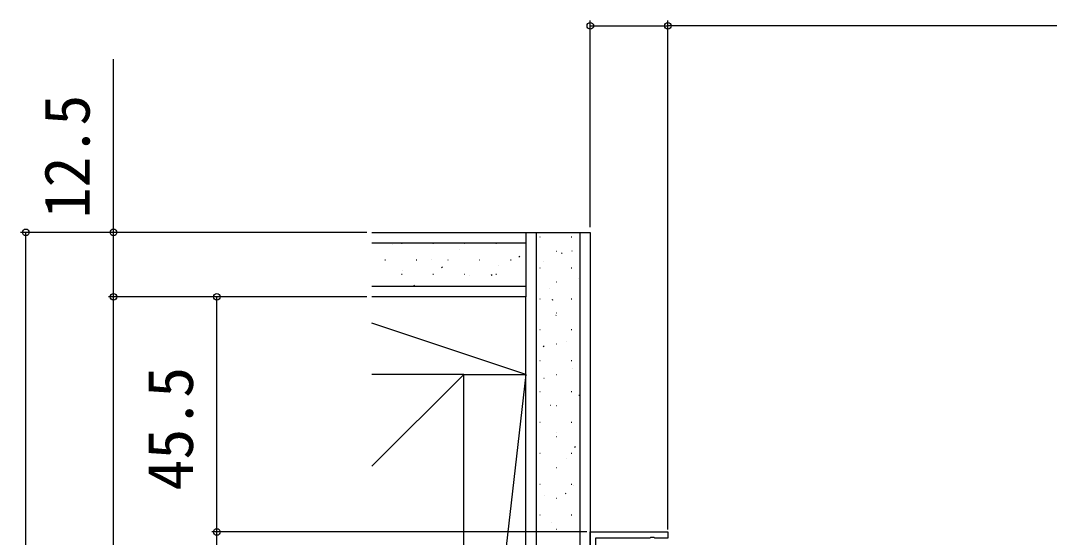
# Model space of a CAD drawing. Units: millimetres, scale not verified. Extents: x -525 to 525, y -783 to 779.
# Drawn here: x -187.7 to 11.4, y -274.1 to -174.1 of the extents above; entities that cross this region are included whole.
import ezdxf
from ezdxf.enums import TextEntityAlignment as Align

# ---------------------------------------------------------------- set-up
doc = ezdxf.new("R2010")
doc.units = ezdxf.units.MM
doc.header["$LTSCALE"] = 4
for name, color, linetype in [('0-2_YKK_11', 7, 'Continuous'), ('0-6_YKK_D', 6, 'Continuous'), ('0-8_YSS_K', 3, 'Continuous'), ('0-9_YSS_KE', 3, 'Continuous')]:
    doc.layers.add(name, color=color, linetype=linetype)
doc.styles.add('ＭＳ ゴシック', font='')
doc.styles.get('ＭＳ ゴシック').set_extended_font_data('MS Gothic')

msp = doc.modelspace()

# ---------------------------------------------------------------- linework, layer by layer
at = {"layer": '0-2_YKK_11'}
for points in [[(-77.399, -273.092), (-62.399, -273.092), (-62.399, -274.292), (-64.941, -274.292), (-65.124, -274.172), (-65.674, -274.172), (-65.858, -274.292), (-76.399, -274.292), (-76.399, -278.292), (-75.099, -278.292), (-75.099, -279.092), (-76.199, -279.092), (-76.199, -280.692), (-70.999, -280.692), (-70.999, -279.092), (-72.099, -279.092), (-72.099, -278.292), (-70.899, -278.292)], [(-69.899, -279.292), (-69.899, -281.792), (-77.399, -281.792), (-77.399, -273.092)]]:
    msp.add_lwpolyline(points, dxfattribs=at)
at = {"layer": '0-6_YKK_D'}
for p, q in [((-77.399, -214.092), (-77.399, -174.092)), ((-77.399, -175.092), (-62.399, -175.092)), ((-62.399, -272.592), (-62.399, -174.092)), ((-62.399, -272.592), (-62.399, -174.092)), ((331.601, -175.092), (-62.399, -175.092)), ((-120.66, -215.092), (-187.66, -215.092)), ((-186.66, -465.092), (-186.66, -215.092)), ((-120.66, -215.092), (-170.66, -215.092)), ((-120.66, -227.592), (-170.66, -227.592)), ((-120.66, -227.592), (-170.66, -227.592)), ((-169.66, -452.592), (-169.66, -227.592)), ((-149.66, -227.592), (-150.66, -227.592)), ((-149.66, -273.092), (-149.66, -227.592)), ((-78.099, -273.092), (-150.66, -273.092)), ((-149.66, -273.092), (-150.66, -273.092)), ((-149.66, -436.092), (-149.66, -273.092))]:
    msp.add_line(p, q, dxfattribs=at)
msp.add_lwpolyline([(-169.66, -227.592), (-169.66, -215.092), (-169.66, -181.542)], dxfattribs=at)
for centre in [(-77.399, -175.092), (-62.399, -175.092), (-62.399, -175.092), (-186.66, -215.092), (-169.66, -215.092), (-169.66, -227.592), (-169.66, -227.592), (-149.66, -227.592), (-149.66, -273.092), (-149.66, -273.092)]:
    msp.add_circle(centre, 0.637, dxfattribs=at)
at = {"layer": '0-8_YSS_K'}
for p, q in [((-119.66, -215.092), (-77.399, -215.092)), ((-89.899, -215.092), (-89.899, -227.592)), ((-87.899, -215.092), (-87.899, -465.092)), ((-87.182, -215.97), (-87.082, -215.97)), ((-81.102, -215.97), (-81.002, -215.97)), ((-79.399, -215.092), (-79.399, -465.092)), ((-77.399, -215.092), (-77.399, -465.092)), ((-119.66, -217.092), (-89.881, -217.092)), ((-115.688, -217.422), (-115.669, -217.415)), ((-113.928, -217.181), (-113.828, -217.181)), ((-107.848, -217.181), (-107.748, -217.181)), ((-102.67, -218.494), (-102.651, -218.487)), ((-101.768, -217.181), (-101.668, -217.181)), ((-95.688, -217.181), (-95.588, -217.181)), ((-83.952, -218.72), (-83.852, -218.72)), ((-80.952, -218.697), (-80.933, -218.69)), ((-117.158, -220.411), (-117.058, -220.411)), ((-111.078, -220.411), (-110.978, -220.411)), ((-108.156, -220.437), (-108.137, -220.43)), ((-104.998, -220.411), (-104.898, -220.411)), ((-98.918, -220.411), (-98.818, -220.411)), ((-92.838, -220.411), (-92.738, -220.411)), ((-91.209, -219.808), (-91.043, -219.697)), ((-86.533, -220.673), (-86.514, -220.666)), ((-82.993, -219.162), (-82.826, -219.051)), ((-113.736, -222.413), (-113.717, -222.406)), ((-106.193, -221.89), (-106.027, -221.779)), ((-95.137, -221.509), (-95.118, -221.502)), ((-87.182, -221.95), (-87.082, -221.95)), ((-81.102, -221.95), (-81.002, -221.95)), ((-113.928, -223.161), (-113.828, -223.161)), ((-107.848, -223.161), (-107.748, -223.161)), ((-101.768, -223.161), (-101.668, -223.161)), ((-100.718, -223.485), (-100.699, -223.478)), ((-96.588, -223.368), (-96.421, -223.257)), ((-95.688, -223.161), (-95.588, -223.161)), ((-83.952, -224.7), (-83.852, -224.7)), ((-79.754, -223.955), (-79.736, -223.948)), ((-89.881, -225.592), (-119.66, -225.592)), ((-111.572, -225.45), (-111.405, -225.339)), ((-85.241, -225.897), (-85.222, -225.891)), ((-87.182, -227.93), (-87.082, -227.93)), ((-84.762, -228.168), (-84.595, -228.058)), ((-81.102, -227.93), (-81.002, -227.93)), ((-83.952, -230.68), (-83.852, -230.68)), ((-89.881, -242.592), (-119.66, -232.666)), ((-84.043, -231.155), (-84.024, -231.148)), ((-87.182, -233.91), (-87.082, -233.91)), ((-81.102, -233.91), (-81.002, -233.91)), ((-83.952, -236.66), (-83.852, -236.66)), ((-82.091, -236.146), (-82.072, -236.139)), ((-86.53, -237.174), (-86.364, -237.064)), ((-87.182, -239.89), (-87.082, -239.89)), ((-81.102, -239.89), (-81.002, -239.89)), ((-83.952, -242.64), (-83.852, -242.64)), ((-80.799, -241.37), (-80.78, -241.364)), ((-86.379, -243.346), (-86.36, -243.34)), ((-87.182, -245.87), (-87.082, -245.87)), ((-81.102, -245.87), (-81.002, -245.87)), ((-79.601, -246.628), (-79.582, -246.621)), ((-85.087, -248.571), (-85.068, -248.564)), ((-83.952, -248.62), (-83.852, -248.62)), ((-87.182, -251.85), (-87.082, -251.85)), ((-81.102, -251.85), (-81.002, -251.85)), ((-83.952, -254.6), (-83.852, -254.6)), ((-83.889, -253.828), (-83.871, -253.822)), ((-80.463, -256.665), (-80.296, -256.555)), ((-87.182, -257.83), (-87.082, -257.83)), ((-81.938, -258.819), (-81.919, -258.812)), ((-81.102, -257.83), (-81.002, -257.83)), ((-83.952, -260.58), (-83.852, -260.58)), ((-87.182, -263.81), (-87.082, -263.81)), ((-81.102, -263.81), (-81.002, -263.81)), ((-80.646, -264.044), (-80.627, -264.037)), ((-86.226, -266.02), (-86.207, -266.013)), ((-83.952, -266.56), (-83.852, -266.56)), ((-82.232, -265.672), (-82.065, -265.561)), ((-87.182, -269.79), (-87.082, -269.79)), ((-81.102, -269.79), (-81.002, -269.79)), ((-79.448, -269.301), (-79.429, -269.295)), ((-84.934, -271.244), (-84.915, -271.237)), ((-83.952, -272.54), (-83.852, -272.54))]:
    msp.add_line(p, q, dxfattribs=at)
msp.add_lwpolyline([(-89.881, -242.592), (-89.881, -227.592), (-119.66, -227.592)], dxfattribs=at)
at = {"layer": '0-9_YSS_KE'}
for p, q in [((-119.66, -260.353), (-101.899, -242.592)), ((-101.899, -242.592), (-89.899, -242.592))]:
    msp.add_line(p, q, dxfattribs=at)
for points in [[(-119.66, -365.353), (-101.899, -347.592), (-101.899, -242.592), (-119.66, -242.592)], [(-89.899, -347.592), (-89.899, -242.592), (-101.899, -347.592)]]:
    msp.add_lwpolyline(points, dxfattribs=at)

# ---------------------------------------------------------------- texts
at = {"layer": '0-6_YKK_D', "style": 'ＭＳ ゴシック'}
for s, p in [('12.5', (-171.66, -212.383)), ('45.5', (-151.66, -265.07))]:
    msp.add_text(s, height=8.798, rotation=90, dxfattribs=at).set_placement(p, align=Align.BOTTOM_LEFT)

doc.saveas('drawing.dxf')
